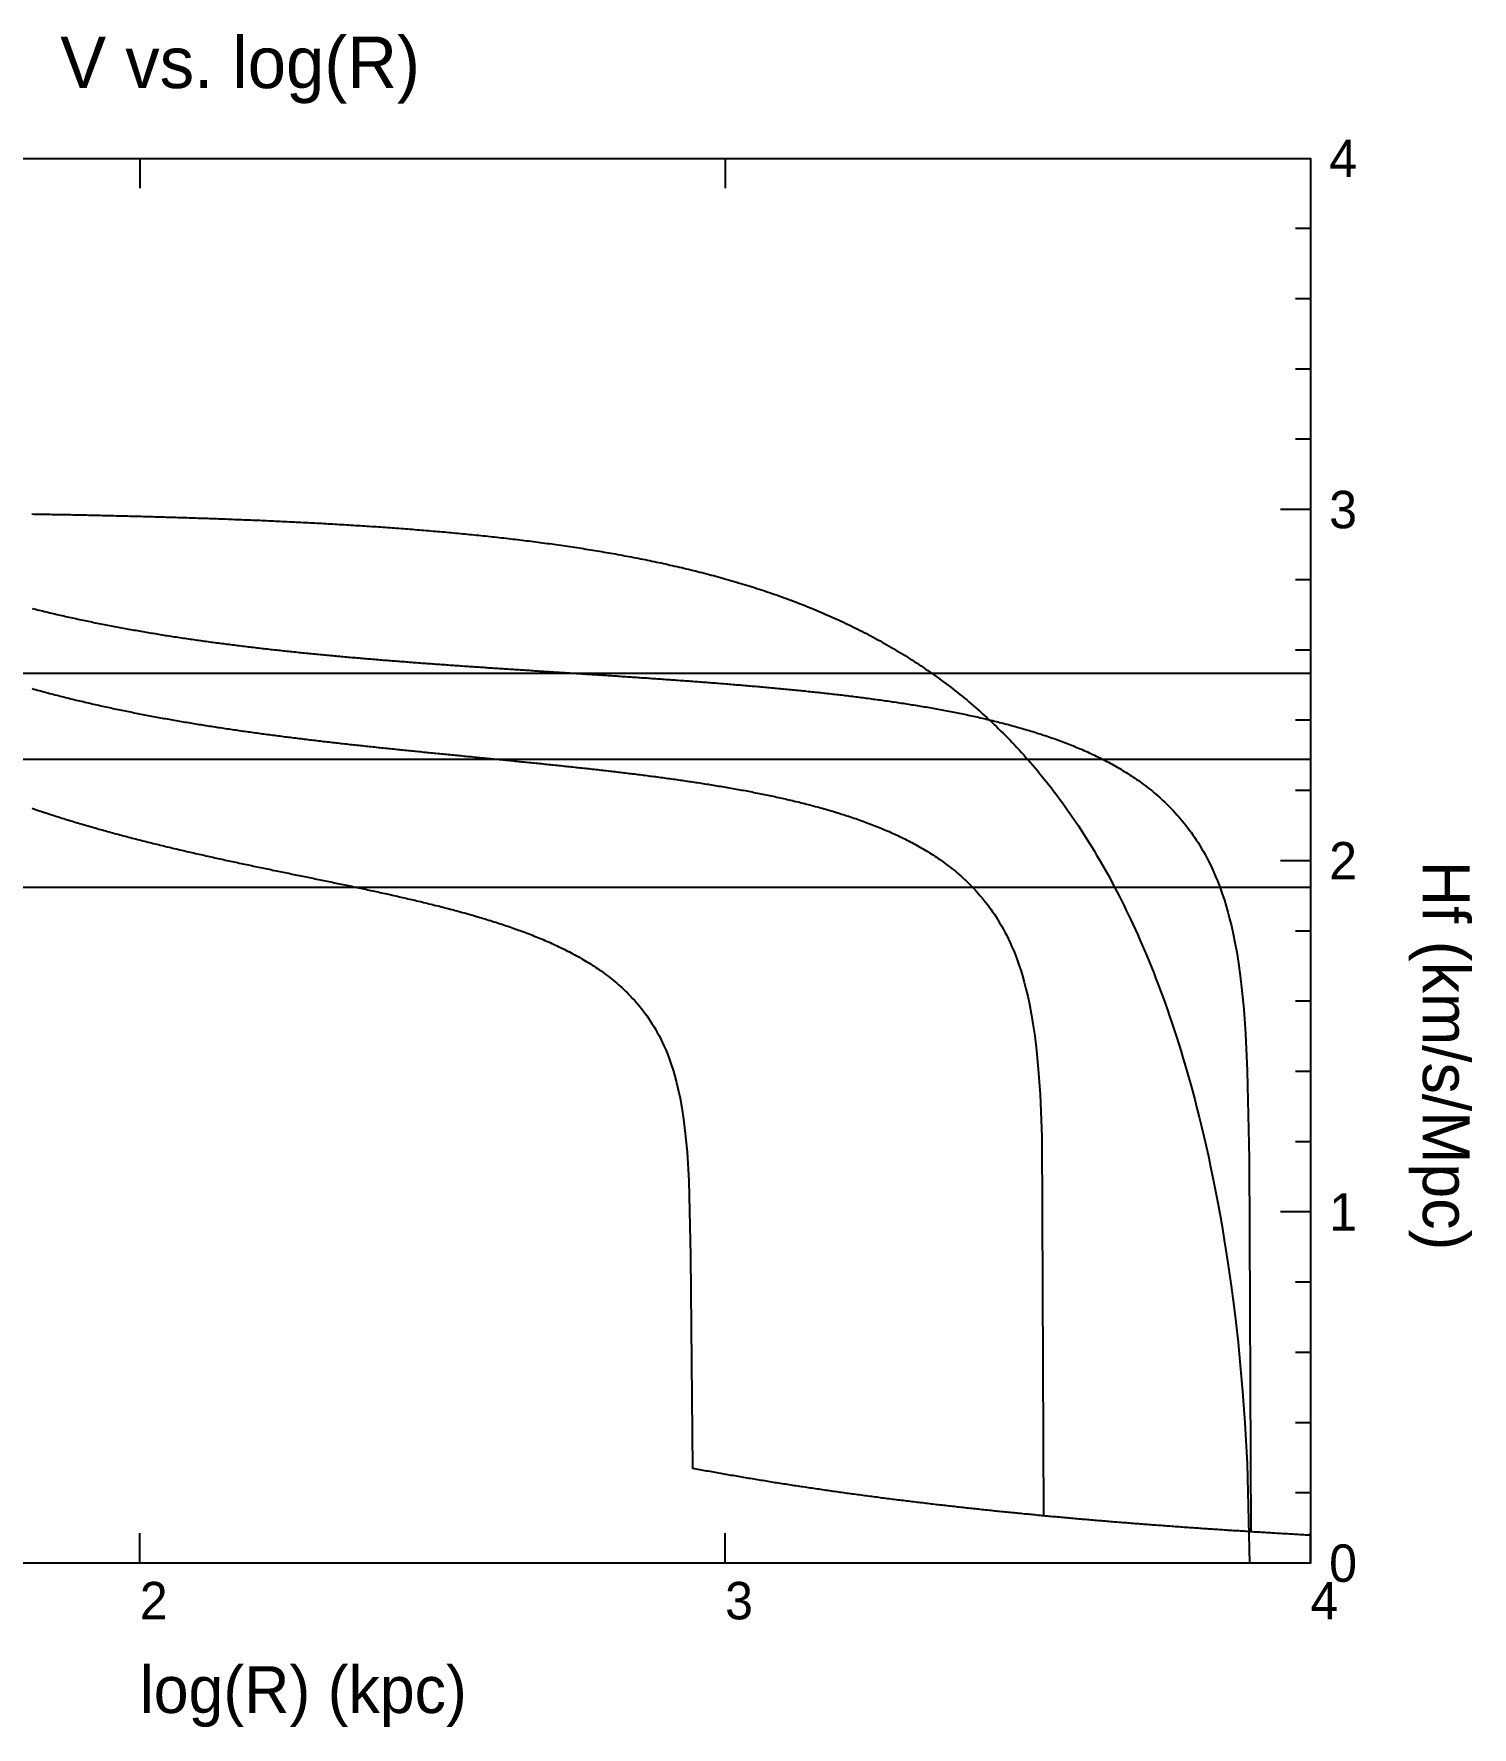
# Model space of a CAD drawing. Extents: x -35 to 535, y -35 to 327.
# Drawn here: x 227.4 to 534.5, y -35 to 326.6 of the extents above; entities that cross this region are included whole.
import ezdxf

# ---------------------------------------------------------------- set-up
doc = ezdxf.new("R2010")
doc.units = 0

msp = doc.modelspace()

# ---------------------------------------------------------------- linework, layer by layer
at = {"color": 0}
for p, q in [((250, 300), (250, 293.6)), ((375, 300), (375, 293.6)), ((500, 300), (500, 293.6)), ((500, 285), (496.8, 285)), ((500, 270), (496.8, 270)), ((500, 255), (496.8, 255)), ((500, 240), (496.8, 240)), ((500, 225), (493.6, 225)), ((500, 210), (496.8, 210)), ((500, 195), (496.8, 195)), ((500, 180), (496.8, 180)), ((500, 165), (496.8, 165)), ((500, 150), (493.6, 150)), ((500, 135), (496.8, 135)), ((500, 120), (496.8, 120)), ((500, 105), (496.8, 105)), ((500, 90), (496.8, 90)), ((500, 75), (493.6, 75)), ((500, 60), (496.8, 60)), ((500, 45), (496.8, 45)), ((500, 30), (496.8, 30)), ((500, 15), (496.8, 15)), ((250, 0), (250, 6.4)), ((375, 0), (375, 6.4)), ((500, 0), (500, 6.4))]:
    msp.add_line(p, q, dxfattribs=at)
at = {"color": 3}
for p, q in [((0, 190.03), (500, 190.03)), ((0, 171.71), (500, 171.71)), ((0, 144.39), (500, 144.39))]:
    msp.add_line(p, q, dxfattribs=at)
at = {"color": 0}
msp.add_lwpolyline([(0, 0), (0, 300), (500, 300), (500, 0)], close=True, dxfattribs=at)
at = {"color": 4}
msp.add_lwpolyline([(226.93, 224.06), (227.42, 224.05), (227.9, 224.05), (228.39, 224.04), (228.88, 224.03), (229.36, 224.02), (229.85, 224.01), (230.34, 224), (230.82, 223.99), (231.31, 223.98), (231.8, 223.97), (232.29, 223.97), (232.77, 223.96), (233.26, 223.95), (233.75, 223.94), (234.23, 223.93), (234.72, 223.92), (235.21, 223.91), (235.69, 223.9), (236.18, 223.89), (236.67, 223.88), (237.15, 223.87), (237.64, 223.86), (238.13, 223.85), (238.62, 223.84), (239.1, 223.83), (239.59, 223.82), (240.08, 223.81), (240.56, 223.79), (241.05, 223.78), (241.54, 223.77), (242.02, 223.76), (242.51, 223.75), (243, 223.74), (243.49, 223.73), (243.97, 223.72), (244.46, 223.7), (244.95, 223.69), (245.43, 223.68), (245.92, 223.67), (246.41, 223.66), (246.89, 223.65), (247.38, 223.63), (247.87, 223.62), (248.36, 223.61), (248.84, 223.6), (249.33, 223.58), (249.82, 223.57), (250.3, 223.56), (250.79, 223.54), (251.28, 223.53), (251.76, 223.52), (252.25, 223.5), (252.74, 223.49), (253.22, 223.48), (253.71, 223.46), (254.2, 223.45), (254.69, 223.44), (255.17, 223.42), (255.66, 223.41), (256.15, 223.39), (256.63, 223.38), (257.12, 223.36), (257.61, 223.35), (258.09, 223.33), (258.58, 223.32), (259.07, 223.3), (259.56, 223.29), (260.04, 223.27), (260.53, 223.26), (261.02, 223.24), (261.5, 223.23), (261.99, 223.21), (262.48, 223.19), (262.96, 223.18), (263.45, 223.16), (263.94, 223.14), (264.43, 223.13), (264.91, 223.11), (265.4, 223.09), (265.89, 223.08), (266.37, 223.06), (266.86, 223.04), (267.35, 223.02), (267.83, 223), (268.32, 222.99), (268.81, 222.97), (269.3, 222.95), (269.78, 222.93), (270.27, 222.91), (270.76, 222.89), (271.24, 222.87), (271.73, 222.86), (272.22, 222.84), (272.7, 222.82), (273.19, 222.8), (273.68, 222.78), (274.16, 222.76), (274.65, 222.74), (275.14, 222.72), (275.63, 222.7), (276.11, 222.67), (276.6, 222.65), (277.09, 222.63), (277.57, 222.61), (278.06, 222.59), (278.55, 222.57), (279.03, 222.55), (279.52, 222.52), (280.01, 222.5), (280.5, 222.48), (280.98, 222.45), (281.47, 222.43), (281.96, 222.41), (282.44, 222.39), (282.93, 222.36), (283.42, 222.34), (283.9, 222.31), (284.39, 222.29), (284.88, 222.26), (285.37, 222.24), (285.85, 222.21), (286.34, 222.19), (286.83, 222.16), (287.31, 222.14), (287.8, 222.11), (288.29, 222.09), (288.77, 222.06), (289.26, 222.03), (289.75, 222.01), (290.23, 221.98), (290.72, 221.95), (291.21, 221.92), (291.7, 221.9), (292.18, 221.87), (292.67, 221.84), (293.16, 221.81), (293.64, 221.78), (294.13, 221.75), (294.62, 221.72), (295.1, 221.69), (295.59, 221.66), (296.08, 221.63), (296.57, 221.6), (297.05, 221.57), (297.54, 221.54), (298.03, 221.51), (298.51, 221.48), (299, 221.45), (299.49, 221.41), (299.97, 221.38), (300.46, 221.35), (300.95, 221.31), (301.44, 221.28), (301.92, 221.25), (302.41, 221.21), (302.9, 221.18), (303.38, 221.14), (303.87, 221.11), (304.36, 221.07), (304.84, 221.04), (305.33, 221), (305.82, 220.97), (306.3, 220.93), (306.79, 220.89), (307.28, 220.85), (307.77, 220.82), (308.25, 220.78), (308.74, 220.74), (309.23, 220.7), (309.71, 220.66), (310.2, 220.62), (310.69, 220.58), (311.17, 220.54), (311.66, 220.5), (312.15, 220.46), (312.64, 220.42), (313.12, 220.38), (313.61, 220.34), (314.1, 220.29), (314.58, 220.25), (315.07, 220.21), (315.56, 220.16), (316.04, 220.12), (316.53, 220.07), (317.02, 220.03), (317.51, 219.98), (317.99, 219.94), (318.48, 219.89), (318.97, 219.85), (319.45, 219.8), (319.94, 219.75), (320.43, 219.7), (320.91, 219.66), (321.4, 219.61), (321.89, 219.56), (322.37, 219.51), (322.86, 219.46), (323.35, 219.41), (323.84, 219.36), (324.32, 219.3), (324.81, 219.25), (325.3, 219.2), (325.78, 219.15), (326.27, 219.09), (326.76, 219.04), (327.24, 218.99), (327.73, 218.93), (328.22, 218.88), (328.71, 218.82), (329.19, 218.76), (329.68, 218.71), (330.17, 218.65), (330.65, 218.59), (331.14, 218.53), (331.63, 218.47), (332.11, 218.41), (332.6, 218.35), (333.09, 218.29), (333.58, 218.23), (334.06, 218.17), (334.55, 218.11), (335.04, 218.04), (335.52, 217.98), (336.01, 217.91), (336.5, 217.85), (336.98, 217.78), (337.47, 217.72), (337.96, 217.65), (338.44, 217.58), (338.93, 217.52), (339.42, 217.45), (339.91, 217.38), (340.39, 217.31), (340.88, 217.24), (341.37, 217.17), (341.85, 217.09), (342.34, 217.02), (342.83, 216.95), (343.31, 216.88), (343.8, 216.8), (344.29, 216.73), (344.78, 216.65), (345.26, 216.57), (345.75, 216.5), (346.24, 216.42), (346.72, 216.34), (347.21, 216.26), (347.7, 216.18), (348.18, 216.1), (348.67, 216.02), (349.16, 215.93), (349.65, 215.85), (350.13, 215.76), (350.62, 215.68), (351.11, 215.59), (351.59, 215.51), (352.08, 215.42), (352.57, 215.33), (353.05, 215.24), (353.54, 215.15), (354.03, 215.06), (354.51, 214.97), (355, 214.88), (355.49, 214.78), (355.98, 214.69), (356.46, 214.59), (356.95, 214.5), (357.44, 214.4), (357.92, 214.3), (358.41, 214.21), (358.9, 214.11), (359.38, 214), (359.87, 213.9), (360.36, 213.8), (360.85, 213.7), (361.33, 213.59), (361.82, 213.49), (362.31, 213.38), (362.79, 213.27), (363.28, 213.16), (363.77, 213.05), (364.25, 212.94), (364.74, 212.83), (365.23, 212.72), (365.72, 212.61), (366.2, 212.49), (366.69, 212.37), (367.18, 212.26), (367.66, 212.14), (368.15, 212.02), (368.64, 211.9), (369.12, 211.78), (369.61, 211.65), (370.1, 211.53), (370.59, 211.4), (371.07, 211.28), (371.56, 211.15), (372.05, 211.02), (372.53, 210.89), (373.02, 210.76), (373.51, 210.63), (373.99, 210.49), (374.48, 210.36), (374.97, 210.22), (375.45, 210.08), (375.94, 209.94), (376.43, 209.8), (376.92, 209.66), (377.4, 209.52), (377.89, 209.37), (378.38, 209.23), (378.86, 209.08), (379.35, 208.93), (379.84, 208.78), (380.32, 208.63), (380.81, 208.48), (381.3, 208.32), (381.79, 208.16), (382.27, 208.01), (382.76, 207.85), (383.25, 207.69), (383.73, 207.52), (384.22, 207.36), (384.71, 207.19), (385.19, 207.03), (385.68, 206.86), (386.17, 206.69), (386.66, 206.51), (387.14, 206.34), (387.63, 206.16), (388.12, 205.99), (388.6, 205.81), (389.09, 205.63), (389.58, 205.44), (390.06, 205.26), (390.55, 205.07), (391.04, 204.88), (391.52, 204.69), (392.01, 204.5), (392.5, 204.31), (392.99, 204.11), (393.47, 203.91), (393.96, 203.71), (394.45, 203.51), (394.93, 203.31), (395.42, 203.1), (395.91, 202.89), (396.39, 202.68), (396.88, 202.47), (397.37, 202.26), (397.86, 202.04), (398.34, 201.82), (398.83, 201.6), (399.32, 201.38), (399.8, 201.15), (400.29, 200.92), (400.78, 200.69), (401.26, 200.46), (401.75, 200.23), (402.24, 199.99), (402.73, 199.75), (403.21, 199.51), (403.7, 199.26), (404.19, 199.02), (404.67, 198.77), (405.16, 198.51), (405.65, 198.26), (406.13, 198), (406.62, 197.74), (407.11, 197.48), (407.59, 197.21), (408.08, 196.95), (408.57, 196.68), (409.06, 196.4), (409.54, 196.12), (410.03, 195.85), (410.52, 195.56), (411, 195.28), (411.49, 194.99), (411.98, 194.7), (412.46, 194.4), (412.95, 194.11), (413.44, 193.8), (413.93, 193.5), (414.41, 193.19), (414.9, 192.88), (415.39, 192.57), (415.87, 192.25), (416.36, 191.93), (416.85, 191.61), (417.33, 191.28), (417.82, 190.95), (418.31, 190.61), (418.8, 190.28), (419.28, 189.93), (419.77, 189.59), (420.26, 189.24), (420.74, 188.89), (421.23, 188.53), (421.72, 188.17), (422.2, 187.81), (422.69, 187.44), (423.18, 187.06), (423.66, 186.69), (424.15, 186.31), (424.64, 185.92), (425.13, 185.53), (425.61, 185.14), (426.1, 184.74), (426.59, 184.34), (427.07, 183.93), (427.56, 183.52), (428.05, 183.1), (428.53, 182.68), (429.02, 182.25), (429.51, 181.82), (430, 181.39), (430.48, 180.95), (430.97, 180.5), (431.46, 180.05), (431.94, 179.59), (432.43, 179.13), (432.92, 178.66), (433.4, 178.19), (433.89, 177.71), (434.38, 177.23), (434.87, 176.74), (435.35, 176.25), (435.84, 175.75), (436.33, 175.24), (436.81, 174.73), (437.3, 174.21), (437.79, 173.68), (438.27, 173.15), (438.76, 172.61), (439.25, 172.07), (439.73, 171.52), (440.22, 170.96), (440.71, 170.39), (441.2, 169.82), (441.68, 169.24), (442.17, 168.66), (442.66, 168.06), (443.14, 167.46), (443.63, 166.85), (444.12, 166.24), (444.6, 165.61), (445.09, 164.98), (445.58, 164.34), (446.07, 163.69), (446.55, 163.04), (447.04, 162.37), (447.53, 161.69), (448.01, 161.01), (448.5, 160.32), (448.99, 159.62), (449.47, 158.91), (449.96, 158.18), (450.45, 157.45), (450.94, 156.71), (451.42, 155.96), (451.91, 155.2), (452.4, 154.43), (452.88, 153.64), (453.37, 152.85), (453.86, 152.04), (454.34, 151.23), (454.83, 150.4), (455.32, 149.56), (455.8, 148.7), (456.29, 147.84), (456.78, 146.96), (457.27, 146.06), (457.75, 145.16), (458.24, 144.24), (458.73, 143.3), (459.21, 142.35), (459.7, 141.39), (460.19, 140.41), (460.67, 139.41), (461.16, 138.4), (461.65, 137.38), (462.14, 136.33), (462.62, 135.27), (463.11, 134.19), (463.6, 133.09), (464.08, 131.97), (464.57, 130.83), (465.06, 129.67), (465.54, 128.49), (466.03, 127.29), (466.52, 126.06), (467.01, 124.82), (467.49, 123.54), (467.98, 122.25), (468.47, 120.93), (468.95, 119.58), (469.44, 118.2), (469.93, 116.79), (470.41, 115.36), (470.9, 113.89), (471.39, 112.39), (471.88, 110.86), (472.36, 109.29), (472.85, 107.68), (473.34, 106.04), (473.82, 104.35), (474.31, 102.62), (474.8, 100.85), (475.28, 99.02), (475.77, 97.15), (476.26, 95.22), (476.74, 93.23), (477.23, 91.18), (477.72, 89.07), (478.21, 86.88), (478.69, 84.62), (479.18, 82.27), (479.67, 79.83), (480.15, 77.3), (480.64, 74.65), (481.13, 71.88), (481.61, 68.97), (482.1, 65.91), (482.59, 62.66), (483.08, 59.21), (483.56, 55.51), (484.05, 51.5), (484.54, 47.12), (485.02, 42.24), (485.51, 36.66), (486, 30), (486.48, 21.26), (486.97, 0)], dxfattribs=at)
at = {"color": 6}
for points in [[(227, 203.9), (227.37, 203.8), (227.75, 203.71), (228.12, 203.62), (228.5, 203.52), (228.87, 203.43), (229.25, 203.34), (229.62, 203.25), (230, 203.16), (230.37, 203.07), (230.75, 202.98), (231.12, 202.89), (231.5, 202.8), (231.87, 202.71), (232.25, 202.62), (232.62, 202.54), (233, 202.45), (233.37, 202.36), (233.75, 202.28), (234.12, 202.19), (234.5, 202.11), (234.87, 202.03), (235.25, 201.94), (235.62, 201.86), (236, 201.78), (236.37, 201.7), (236.75, 201.62), (237.12, 201.54), (237.5, 201.46), (237.87, 201.38), (238.25, 201.3), (238.62, 201.22), (239, 201.14), (239.37, 201.06), (239.75, 200.99), (240.12, 200.91), (240.5, 200.83), (240.87, 200.76), (241.25, 200.68), (241.62, 200.61), (242, 200.53), (242.37, 200.46), (242.75, 200.39), (243.12, 200.31), (243.5, 200.24), (243.87, 200.17), (244.25, 200.1), (244.62, 200.03), (245, 199.95), (245.37, 199.88), (245.75, 199.81), (246.12, 199.75), (246.5, 199.68), (246.87, 199.61), (247.25, 199.54), (247.62, 199.47), (248, 199.4), (248.37, 199.34), (248.75, 199.27), (249.12, 199.21), (249.5, 199.14), (249.87, 199.07), (250.25, 199.01), (250.62, 198.95), (251, 198.88), (251.37, 198.82), (251.75, 198.75), (252.12, 198.69), (252.5, 198.63), (252.87, 198.57), (253.25, 198.51), (253.62, 198.44), (254, 198.38), (254.37, 198.32), (254.75, 198.26), (255.12, 198.2), (255.5, 198.14), (255.87, 198.08), (256.25, 198.02), (256.62, 197.97), (257, 197.91), (257.37, 197.85), (257.75, 197.79), (258.12, 197.74), (258.5, 197.68), (258.87, 197.62), (259.25, 197.57), (259.62, 197.51), (260, 197.46), (260.37, 197.4), (260.75, 197.35), (261.12, 197.29), (261.5, 197.24), (261.87, 197.18), (262.25, 197.13), (262.62, 197.08), (263, 197.02), (263.37, 196.97), (263.75, 196.92), (264.12, 196.87), (264.5, 196.82), (264.87, 196.77), (265.25, 196.71), (265.62, 196.66), (266, 196.61), (266.37, 196.56), (266.75, 196.51), (267.12, 196.46), (267.5, 196.42), (267.87, 196.37), (268.25, 196.32), (268.62, 196.27), (269, 196.22), (269.37, 196.17), (269.75, 196.13), (270.12, 196.08), (270.5, 196.03), (270.87, 195.99), (271.25, 195.94), (271.62, 195.89), (272, 195.85), (272.37, 195.8), (272.75, 195.76), (273.12, 195.71), (273.5, 195.67), (273.87, 195.62), (274.25, 195.58), (274.62, 195.53), (275, 195.49), (275.37, 195.45), (275.75, 195.4), (276.12, 195.36), (276.5, 195.32), (276.87, 195.27), (277.25, 195.23), (277.62, 195.19), (278, 195.15), (278.37, 195.11), (278.75, 195.07), (279.12, 195.02), (279.5, 194.98), (279.87, 194.94), (280.25, 194.9), (280.62, 194.86), (281, 194.82), (281.37, 194.78), (281.75, 194.74), (282.12, 194.7), (282.5, 194.66), (282.87, 194.62), (283.25, 194.59), (283.62, 194.55), (284, 194.51), (284.37, 194.47), (284.75, 194.43), (285.12, 194.39), (285.5, 194.36), (285.87, 194.32), (286.25, 194.28), (286.62, 194.25), (287, 194.21), (287.37, 194.17), (287.75, 194.14), (288.12, 194.1), (288.5, 194.06), (288.87, 194.03), (289.25, 193.99), (289.62, 193.96), (290, 193.92), (290.37, 193.89), (290.75, 193.85), (291.12, 193.82), (291.5, 193.78), (291.87, 193.75), (292.25, 193.71), (292.62, 193.68), (293, 193.64), (293.37, 193.61), (293.75, 193.58), (294.12, 193.54), (294.5, 193.51), (294.87, 193.48), (295.25, 193.44), (295.62, 193.41), (296, 193.38), (296.37, 193.35), (296.75, 193.31), (297.12, 193.28), (297.5, 193.25), (297.87, 193.22), (298.25, 193.18), (298.62, 193.15), (299, 193.12), (299.37, 193.09), (299.75, 193.06), (300.12, 193.03), (300.5, 193), (300.87, 192.97), (301.25, 192.94), (301.62, 192.9), (302, 192.87), (302.37, 192.84), (302.75, 192.81), (303.12, 192.78), (303.5, 192.75), (303.87, 192.72), (304.25, 192.69), (304.62, 192.66), (305, 192.63), (305.37, 192.61), (305.75, 192.58), (306.12, 192.55), (306.5, 192.52), (306.87, 192.49), (307.25, 192.46), (307.62, 192.43), (308, 192.4), (308.37, 192.37), (308.75, 192.35), (309.12, 192.32), (309.5, 192.29), (309.87, 192.26), (310.25, 192.23), (310.62, 192.21), (311, 192.18), (311.37, 192.15), (311.75, 192.12), (312.12, 192.1), (312.5, 192.07), (312.87, 192.04), (313.25, 192.01), (313.62, 191.99), (314, 191.96), (314.37, 191.93), (314.75, 191.91), (315.12, 191.88), (315.5, 191.85), (315.87, 191.83), (316.25, 191.8), (316.62, 191.77), (317, 191.75), (317.37, 191.72), (317.75, 191.69), (318.12, 191.67), (318.5, 191.64), (318.87, 191.62), (319.25, 191.59), (319.62, 191.56), (320, 191.54), (320.37, 191.51), (320.75, 191.49), (321.12, 191.46), (321.5, 191.43), (321.87, 191.41), (322.25, 191.38), (322.62, 191.36), (323, 191.33), (323.37, 191.31), (323.75, 191.28), (324.12, 191.26), (324.5, 191.23), (324.87, 191.21), (325.25, 191.18), (325.62, 191.16), (326, 191.13), (326.37, 191.11), (326.75, 191.08), (327.12, 191.06), (327.5, 191.03), (327.87, 191.01), (328.25, 190.98), (328.62, 190.96), (329, 190.93), (329.37, 190.91), (329.75, 190.89), (330.12, 190.86), (330.5, 190.84), (330.87, 190.81), (331.25, 190.79), (331.62, 190.76), (332, 190.74), (332.37, 190.71), (332.75, 190.69), (333.12, 190.67), (333.5, 190.64), (333.87, 190.62), (334.25, 190.59), (334.62, 190.57), (335, 190.55), (335.37, 190.52), (335.75, 190.5), (336.12, 190.47), (336.5, 190.45), (336.87, 190.42), (337.25, 190.4), (337.62, 190.38), (338, 190.35), (338.37, 190.33), (338.75, 190.3), (339.12, 190.28), (339.5, 190.26), (339.87, 190.23), (340.25, 190.21), (340.62, 190.18), (341, 190.16), (341.37, 190.14), (341.75, 190.11), (342.12, 190.09), (342.5, 190.06), (342.87, 190.04), (343.25, 190.02), (343.62, 189.99), (344, 189.97), (344.37, 189.94), (344.75, 189.92), (345.12, 189.89), (345.5, 189.87), (345.87, 189.85), (346.25, 189.82), (346.62, 189.8), (347, 189.77), (347.37, 189.75), (347.75, 189.72), (348.12, 189.7), (348.5, 189.68), (348.87, 189.65), (349.25, 189.63), (349.62, 189.6), (350, 189.58), (350.37, 189.55), (350.75, 189.53), (351.12, 189.5), (351.5, 189.48), (351.87, 189.46), (352.25, 189.43), (352.62, 189.41), (353, 189.38), (353.37, 189.36), (353.75, 189.33), (354.12, 189.31), (354.5, 189.28), (354.87, 189.26), (355.25, 189.23), (355.62, 189.21), (356, 189.18), (356.37, 189.16), (356.75, 189.13), (357.12, 189.1), (357.5, 189.08), (357.88, 189.05), (358.25, 189.03), (358.62, 189), (359, 188.98), (359.38, 188.95), (359.75, 188.93), (360.12, 188.9), (360.5, 188.87), (360.88, 188.85), (361.25, 188.82), (361.62, 188.79), (362, 188.77), (362.38, 188.74), (362.75, 188.72), (363.12, 188.69), (363.5, 188.66), (363.88, 188.64), (364.25, 188.61), (364.62, 188.58), (365, 188.56), (365.38, 188.53), (365.75, 188.5), (366.12, 188.47), (366.5, 188.45), (366.88, 188.42), (367.25, 188.39), (367.62, 188.36), (368, 188.34), (368.38, 188.31), (368.75, 188.28), (369.12, 188.25), (369.5, 188.22), (369.88, 188.2), (370.25, 188.17), (370.62, 188.14), (371, 188.11), (371.38, 188.08), (371.75, 188.05), (372.12, 188.02), (372.5, 188), (372.88, 187.97), (373.25, 187.94), (373.62, 187.91), (374, 187.88), (374.38, 187.85), (374.75, 187.82), (375.12, 187.79), (375.5, 187.76), (375.88, 187.73), (376.25, 187.7), (376.62, 187.67), (377, 187.64), (377.38, 187.6), (377.75, 187.57), (378.12, 187.54), (378.5, 187.51), (378.88, 187.48), (379.25, 187.45), (379.62, 187.42), (380, 187.38), (380.38, 187.35), (380.75, 187.32), (381.12, 187.29), (381.5, 187.25), (381.88, 187.22), (382.25, 187.19), (382.63, 187.16), (383, 187.12), (383.38, 187.09), (383.75, 187.06), (384.13, 187.02), (384.5, 186.99), (384.88, 186.95), (385.25, 186.92), (385.63, 186.88), (386, 186.85), (386.38, 186.81), (386.75, 186.78), (387.13, 186.74), (387.5, 186.71), (387.88, 186.67), (388.25, 186.64), (388.63, 186.6), (389, 186.56), (389.38, 186.53), (389.75, 186.49), (390.13, 186.45), (390.5, 186.41), (390.88, 186.38), (391.25, 186.34), (391.63, 186.3), (392, 186.26), (392.38, 186.22), (392.75, 186.18), (393.13, 186.15), (393.5, 186.11), (393.88, 186.07), (394.25, 186.03), (394.63, 185.99), (395, 185.95), (395.38, 185.91), (395.75, 185.86), (396.13, 185.82), (396.5, 185.78), (396.88, 185.74), (397.25, 185.7), (397.63, 185.66), (398, 185.61), (398.38, 185.57), (398.75, 185.53), (399.13, 185.48), (399.5, 185.44), (399.88, 185.4), (400.25, 185.35), (400.63, 185.31), (401, 185.26), (401.38, 185.22), (401.75, 185.17), (402.13, 185.12), (402.5, 185.08), (402.88, 185.03), (403.25, 184.98), (403.63, 184.94), (404, 184.89), (404.38, 184.84), (404.75, 184.79), (405.13, 184.74), (405.5, 184.69), (405.88, 184.64), (406.25, 184.59), (406.63, 184.54), (407, 184.49), (407.38, 184.44), (407.75, 184.39), (408.13, 184.34), (408.5, 184.29), (408.88, 184.23), (409.25, 184.18), (409.63, 184.13), (410, 184.07), (410.38, 184.02), (410.75, 183.97), (411.13, 183.91), (411.5, 183.85), (411.88, 183.8), (412.25, 183.74), (412.63, 183.68), (413, 183.63), (413.38, 183.57), (413.75, 183.51), (414.13, 183.45), (414.5, 183.39), (414.88, 183.33), (415.25, 183.27), (415.63, 183.21), (416, 183.15), (416.38, 183.09), (416.75, 183.03), (417.13, 182.96), (417.5, 182.9), (417.88, 182.84), (418.25, 182.77), (418.63, 182.71), (419, 182.64), (419.38, 182.57), (419.75, 182.51), (420.13, 182.44), (420.5, 182.37), (420.88, 182.3), (421.25, 182.24), (421.63, 182.17), (422, 182.1), (422.38, 182.02), (422.75, 181.95), (423.13, 181.88), (423.5, 181.81), (423.88, 181.73), (424.25, 181.66), (424.63, 181.58), (425, 181.51), (425.38, 181.43), (425.75, 181.36), (426.13, 181.28), (426.5, 181.2), (426.88, 181.12), (427.25, 181.04), (427.63, 180.96), (428, 180.88), (428.38, 180.8), (428.75, 180.71), (429.13, 180.63), (429.5, 180.54), (429.88, 180.46), (430.25, 180.37), (430.63, 180.29), (431, 180.2), (431.38, 180.11), (431.75, 180.02), (432.13, 179.93), (432.5, 179.84), (432.88, 179.75), (433.25, 179.65), (433.63, 179.56), (434, 179.46), (434.38, 179.37), (434.75, 179.27), (435.13, 179.17), (435.5, 179.07), (435.88, 178.97), (436.25, 178.87), (436.63, 178.77), (437, 178.66), (437.38, 178.56), (437.75, 178.45), (438.13, 178.35), (438.5, 178.24), (438.88, 178.13), (439.25, 178.02), (439.63, 177.91), (440, 177.8), (440.38, 177.68), (440.75, 177.57), (441.13, 177.45), (441.5, 177.33), (441.88, 177.21), (442.25, 177.09), (442.63, 176.97), (443, 176.85), (443.38, 176.72), (443.75, 176.6), (444.13, 176.47), (444.5, 176.34), (444.88, 176.21), (445.25, 176.08), (445.63, 175.94), (446, 175.81), (446.38, 175.67), (446.75, 175.53), (447.13, 175.39), (447.5, 175.25), (447.88, 175.11), (448.25, 174.96), (448.63, 174.81), (449, 174.66), (449.38, 174.51), (449.75, 174.36), (450.13, 174.2), (450.5, 174.05), (450.88, 173.89), (451.25, 173.73), (451.63, 173.56), (452, 173.4), (452.38, 173.23), (452.75, 173.06), (453.13, 172.89), (453.5, 172.71), (453.88, 172.53), (454.25, 172.35), (454.63, 172.17), (455, 171.99), (455.38, 171.8), (455.75, 171.61), (456.13, 171.41), (456.5, 171.22), (456.88, 171.02), (457.25, 170.82), (457.63, 170.61), (458, 170.4), (458.38, 170.19), (458.75, 169.98), (459.13, 169.76), (459.5, 169.54), (459.88, 169.31), (460.25, 169.09), (460.63, 168.85), (461, 168.62), (461.38, 168.38), (461.75, 168.13), (462.13, 167.88), (462.5, 167.63), (462.88, 167.37), (463.25, 167.11), (463.63, 166.85), (464, 166.57), (464.38, 166.3), (464.75, 166.02), (465.13, 165.73), (465.5, 165.44), (465.88, 165.14), (466.25, 164.84), (466.63, 164.53), (467, 164.21), (467.38, 163.89), (467.75, 163.56), (468.13, 163.22), (468.5, 162.88), (468.88, 162.53), (469.25, 162.17), (469.63, 161.8), (470, 161.42), (470.38, 161.04), (470.75, 160.64), (471.13, 160.24), (471.5, 159.83), (471.88, 159.4), (472.25, 158.97), (472.63, 158.52), (473, 158.06), (473.38, 157.59), (473.75, 157.11), (474.13, 156.61), (474.5, 156.09), (474.88, 155.56), (475.25, 155.02), (475.63, 154.45), (476, 153.87), (476.38, 153.26), (476.75, 152.64), (477.13, 151.99), (477.5, 151.32), (477.88, 150.62), (478.25, 149.89), (478.63, 149.14), (479, 148.34), (479.38, 147.52), (479.75, 146.65), (480.13, 145.74), (480.5, 144.78), (480.88, 143.76), (481.25, 142.69), (481.63, 141.55), (482, 140.33), (482.38, 139.02), (482.75, 137.61), (483.13, 136.08), (483.5, 134.4), (483.88, 132.56), (484.25, 130.5), (484.63, 128.16), (485, 125.46), (485.38, 122.26), (485.75, 118.29), (486.13, 113.06), (486.5, 105.15), (486.88, 86.33), (487.25, 6.77), (487.63, 6.75), (488, 6.72), (488.38, 6.7), (488.75, 6.68), (489.13, 6.66), (489.5, 6.63), (489.88, 6.61), (490.25, 6.59), (490.63, 6.56), (491, 6.54), (491.38, 6.52), (491.75, 6.5), (492.13, 6.47), (492.5, 6.45), (492.88, 6.43), (493.25, 6.41), (493.63, 6.38), (494, 6.36), (494.38, 6.34), (494.75, 6.32), (495.13, 6.3), (495.5, 6.28), (495.88, 6.25), (496.25, 6.23), (496.63, 6.21), (497, 6.19), (497.38, 6.17), (497.75, 6.15), (498.13, 6.13), (498.5, 6.1), (498.88, 6.08), (499.25, 6.06), (499.63, 6.04), (500, 6.02)], [(227, 186.77), (227.37, 186.67), (227.75, 186.56), (228.12, 186.46), (228.5, 186.36), (228.87, 186.26), (229.25, 186.15), (229.62, 186.05), (230, 185.95), (230.37, 185.85), (230.75, 185.75), (231.12, 185.66), (231.5, 185.56), (231.87, 185.46), (232.25, 185.36), (232.62, 185.27), (233, 185.17), (233.37, 185.08), (233.75, 184.98), (234.12, 184.89), (234.5, 184.79), (234.87, 184.7), (235.25, 184.61), (235.62, 184.52), (236, 184.43), (236.37, 184.33), (236.75, 184.24), (237.12, 184.16), (237.5, 184.07), (237.87, 183.98), (238.25, 183.89), (238.62, 183.8), (239, 183.71), (239.37, 183.63), (239.75, 183.54), (240.12, 183.46), (240.5, 183.37), (240.87, 183.29), (241.25, 183.2), (241.62, 183.12), (242, 183.04), (242.37, 182.95), (242.75, 182.87), (243.12, 182.79), (243.5, 182.71), (243.87, 182.63), (244.25, 182.55), (244.62, 182.47), (245, 182.39), (245.37, 182.31), (245.75, 182.23), (246.12, 182.16), (246.5, 182.08), (246.87, 182), (247.25, 181.92), (247.62, 181.85), (248, 181.77), (248.37, 181.7), (248.75, 181.62), (249.12, 181.55), (249.5, 181.47), (249.87, 181.4), (250.25, 181.33), (250.62, 181.26), (251, 181.18), (251.37, 181.11), (251.75, 181.04), (252.12, 180.97), (252.5, 180.9), (252.87, 180.83), (253.25, 180.76), (253.62, 180.69), (254, 180.62), (254.37, 180.55), (254.75, 180.48), (255.12, 180.41), (255.5, 180.35), (255.87, 180.28), (256.25, 180.21), (256.62, 180.15), (257, 180.08), (257.37, 180.02), (257.75, 179.95), (258.12, 179.89), (258.5, 179.82), (258.87, 179.76), (259.25, 179.69), (259.62, 179.63), (260, 179.57), (260.37, 179.5), (260.75, 179.44), (261.12, 179.38), (261.5, 179.32), (261.87, 179.26), (262.25, 179.19), (262.62, 179.13), (263, 179.07), (263.37, 179.01), (263.75, 178.95), (264.12, 178.89), (264.5, 178.83), (264.87, 178.77), (265.25, 178.72), (265.62, 178.66), (266, 178.6), (266.37, 178.54), (266.75, 178.48), (267.12, 178.43), (267.5, 178.37), (267.87, 178.31), (268.25, 178.26), (268.62, 178.2), (269, 178.15), (269.37, 178.09), (269.75, 178.04), (270.12, 177.98), (270.5, 177.93), (270.87, 177.87), (271.25, 177.82), (271.62, 177.76), (272, 177.71), (272.37, 177.66), (272.75, 177.61), (273.12, 177.55), (273.5, 177.5), (273.87, 177.45), (274.25, 177.4), (274.62, 177.34), (275, 177.29), (275.37, 177.24), (275.75, 177.19), (276.12, 177.14), (276.5, 177.09), (276.87, 177.04), (277.25, 176.99), (277.62, 176.94), (278, 176.89), (278.37, 176.84), (278.75, 176.79), (279.12, 176.74), (279.5, 176.69), (279.87, 176.65), (280.25, 176.6), (280.62, 176.55), (281, 176.5), (281.37, 176.45), (281.75, 176.41), (282.12, 176.36), (282.5, 176.31), (282.87, 176.27), (283.25, 176.22), (283.62, 176.17), (284, 176.13), (284.37, 176.08), (284.75, 176.04), (285.12, 175.99), (285.5, 175.94), (285.87, 175.9), (286.25, 175.85), (286.62, 175.81), (287, 175.76), (287.37, 175.72), (287.75, 175.68), (288.12, 175.63), (288.5, 175.59), (288.87, 175.54), (289.25, 175.5), (289.62, 175.46), (290, 175.41), (290.37, 175.37), (290.75, 175.33), (291.12, 175.28), (291.5, 175.24), (291.87, 175.2), (292.25, 175.16), (292.62, 175.11), (293, 175.07), (293.37, 175.03), (293.75, 174.99), (294.12, 174.95), (294.5, 174.91), (294.87, 174.86), (295.25, 174.82), (295.62, 174.78), (296, 174.74), (296.37, 174.7), (296.75, 174.66), (297.12, 174.62), (297.5, 174.58), (297.87, 174.54), (298.25, 174.5), (298.62, 174.46), (299, 174.42), (299.37, 174.38), (299.75, 174.34), (300.12, 174.3), (300.5, 174.26), (300.87, 174.22), (301.25, 174.18), (301.62, 174.14), (302, 174.1), (302.37, 174.06), (302.75, 174.02), (303.12, 173.98), (303.5, 173.94), (303.87, 173.91), (304.25, 173.87), (304.62, 173.83), (305, 173.79), (305.37, 173.75), (305.75, 173.71), (306.12, 173.68), (306.5, 173.64), (306.87, 173.6), (307.25, 173.56), (307.62, 173.52), (308, 173.49), (308.37, 173.45), (308.75, 173.41), (309.12, 173.37), (309.5, 173.33), (309.87, 173.3), (310.25, 173.26), (310.62, 173.22), (311, 173.18), (311.37, 173.15), (311.75, 173.11), (312.12, 173.07), (312.5, 173.04), (312.87, 173), (313.25, 172.96), (313.62, 172.92), (314, 172.89), (314.37, 172.85), (314.75, 172.81), (315.12, 172.78), (315.5, 172.74), (315.87, 172.7), (316.25, 172.67), (316.62, 172.63), (317, 172.59), (317.37, 172.56), (317.75, 172.52), (318.12, 172.48), (318.5, 172.45), (318.87, 172.41), (319.25, 172.37), (319.62, 172.34), (320, 172.3), (320.37, 172.26), (320.75, 172.23), (321.12, 172.19), (321.5, 172.15), (321.87, 172.12), (322.25, 172.08), (322.62, 172.04), (323, 172), (323.37, 171.97), (323.75, 171.93), (324.12, 171.89), (324.5, 171.86), (324.87, 171.82), (325.25, 171.78), (325.62, 171.75), (326, 171.71), (326.37, 171.67), (326.75, 171.64), (327.12, 171.6), (327.5, 171.56), (327.87, 171.53), (328.25, 171.49), (328.62, 171.45), (329, 171.42), (329.37, 171.38), (329.75, 171.34), (330.12, 171.3), (330.5, 171.27), (330.87, 171.23), (331.25, 171.19), (331.62, 171.15), (332, 171.12), (332.37, 171.08), (332.75, 171.04), (333.12, 171), (333.5, 170.97), (333.87, 170.93), (334.25, 170.89), (334.62, 170.85), (335, 170.81), (335.37, 170.78), (335.75, 170.74), (336.12, 170.7), (336.5, 170.66), (336.87, 170.62), (337.25, 170.58), (337.62, 170.55), (338, 170.51), (338.37, 170.47), (338.75, 170.43), (339.12, 170.39), (339.5, 170.35), (339.87, 170.31), (340.25, 170.27), (340.62, 170.23), (341, 170.19), (341.37, 170.15), (341.75, 170.11), (342.12, 170.07), (342.5, 170.03), (342.87, 169.99), (343.25, 169.95), (343.62, 169.91), (344, 169.87), (344.37, 169.83), (344.75, 169.79), (345.12, 169.75), (345.5, 169.71), (345.87, 169.67), (346.25, 169.62), (346.62, 169.58), (347, 169.54), (347.37, 169.5), (347.75, 169.46), (348.12, 169.41), (348.5, 169.37), (348.87, 169.33), (349.25, 169.29), (349.62, 169.24), (350, 169.2), (350.37, 169.16), (350.75, 169.11), (351.12, 169.07), (351.5, 169.03), (351.87, 168.98), (352.25, 168.94), (352.62, 168.89), (353, 168.85), (353.37, 168.8), (353.75, 168.76), (354.12, 168.71), (354.5, 168.67), (354.87, 168.62), (355.25, 168.58), (355.62, 168.53), (356, 168.48), (356.37, 168.44), (356.75, 168.39), (357.12, 168.34), (357.5, 168.29), (357.88, 168.25), (358.25, 168.2), (358.62, 168.15), (359, 168.1), (359.38, 168.05), (359.75, 168), (360.12, 167.96), (360.5, 167.91), (360.88, 167.86), (361.25, 167.81), (361.62, 167.76), (362, 167.7), (362.38, 167.65), (362.75, 167.6), (363.12, 167.55), (363.5, 167.5), (363.88, 167.45), (364.25, 167.39), (364.62, 167.34), (365, 167.29), (365.38, 167.23), (365.75, 167.18), (366.12, 167.13), (366.5, 167.07), (366.88, 167.02), (367.25, 166.96), (367.62, 166.91), (368, 166.85), (368.38, 166.79), (368.75, 166.74), (369.12, 166.68), (369.5, 166.62), (369.88, 166.56), (370.25, 166.51), (370.62, 166.45), (371, 166.39), (371.38, 166.33), (371.75, 166.27), (372.12, 166.21), (372.5, 166.15), (372.88, 166.09), (373.25, 166.02), (373.62, 165.96), (374, 165.9), (374.38, 165.84), (374.75, 165.77), (375.12, 165.71), (375.5, 165.64), (375.88, 165.58), (376.25, 165.51), (376.62, 165.45), (377, 165.38), (377.38, 165.31), (377.75, 165.25), (378.12, 165.18), (378.5, 165.11), (378.88, 165.04), (379.25, 164.97), (379.62, 164.9), (380, 164.83), (380.38, 164.76), (380.75, 164.69), (381.12, 164.61), (381.5, 164.54), (381.88, 164.47), (382.25, 164.39), (382.63, 164.32), (383, 164.24), (383.38, 164.16), (383.75, 164.09), (384.13, 164.01), (384.5, 163.93), (384.88, 163.85), (385.25, 163.77), (385.63, 163.69), (386, 163.61), (386.38, 163.53), (386.75, 163.45), (387.13, 163.36), (387.5, 163.28), (387.88, 163.19), (388.25, 163.11), (388.63, 163.02), (389, 162.93), (389.38, 162.85), (389.75, 162.76), (390.13, 162.67), (390.5, 162.58), (390.88, 162.48), (391.25, 162.39), (391.63, 162.3), (392, 162.2), (392.38, 162.11), (392.75, 162.01), (393.13, 161.92), (393.5, 161.82), (393.88, 161.72), (394.25, 161.62), (394.63, 161.52), (395, 161.42), (395.38, 161.31), (395.75, 161.21), (396.13, 161.1), (396.5, 161), (396.88, 160.89), (397.25, 160.78), (397.63, 160.67), (398, 160.56), (398.38, 160.45), (398.75, 160.33), (399.13, 160.22), (399.5, 160.1), (399.88, 159.98), (400.25, 159.87), (400.63, 159.75), (401, 159.62), (401.38, 159.5), (401.75, 159.38), (402.13, 159.25), (402.5, 159.12), (402.88, 159), (403.25, 158.87), (403.63, 158.73), (404, 158.6), (404.38, 158.47), (404.75, 158.33), (405.13, 158.19), (405.5, 158.05), (405.88, 157.91), (406.25, 157.77), (406.63, 157.62), (407, 157.47), (407.38, 157.33), (407.75, 157.17), (408.13, 157.02), (408.5, 156.87), (408.88, 156.71), (409.25, 156.55), (409.63, 156.39), (410, 156.23), (410.38, 156.06), (410.75, 155.89), (411.13, 155.72), (411.5, 155.55), (411.88, 155.37), (412.25, 155.2), (412.63, 155.02), (413, 154.83), (413.38, 154.65), (413.75, 154.46), (414.13, 154.27), (414.5, 154.07), (414.88, 153.88), (415.25, 153.68), (415.63, 153.47), (416, 153.27), (416.38, 153.06), (416.75, 152.84), (417.13, 152.63), (417.5, 152.41), (417.88, 152.18), (418.25, 151.95), (418.63, 151.72), (419, 151.49), (419.38, 151.25), (419.75, 151), (420.13, 150.75), (420.5, 150.5), (420.88, 150.24), (421.25, 149.98), (421.63, 149.71), (422, 149.44), (422.38, 149.16), (422.75, 148.88), (423.13, 148.59), (423.5, 148.29), (423.88, 147.99), (424.25, 147.68), (424.63, 147.37), (425, 147.04), (425.38, 146.72), (425.75, 146.38), (426.13, 146.03), (426.5, 145.68), (426.88, 145.32), (427.25, 144.95), (427.63, 144.57), (428, 144.19), (428.38, 143.79), (428.75, 143.38), (429.13, 142.96), (429.5, 142.52), (429.88, 142.08), (430.25, 141.62), (430.63, 141.15), (431, 140.67), (431.38, 140.17), (431.75, 139.65), (432.13, 139.11), (432.5, 138.56), (432.88, 137.99), (433.25, 137.39), (433.63, 136.77), (434, 136.13), (434.38, 135.46), (434.75, 134.77), (435.13, 134.04), (435.5, 133.28), (435.88, 132.48), (436.25, 131.64), (436.63, 130.75), (437, 129.81), (437.38, 128.82), (437.75, 127.76), (438.13, 126.63), (438.5, 125.41), (438.88, 124.1), (439.25, 122.67), (439.63, 121.1), (440, 119.36), (440.38, 117.41), (440.75, 115.19), (441.13, 112.59), (441.5, 109.47), (441.88, 105.52), (442.25, 100.1), (442.63, 91.05), (443, 10.18), (443.38, 10.14), (443.75, 10.11), (444.13, 10.07), (444.5, 10.04), (444.88, 10), (445.25, 9.97), (445.63, 9.93), (446, 9.9), (446.38, 9.87), (446.75, 9.83), (447.13, 9.8), (447.5, 9.76), (447.88, 9.73), (448.25, 9.7), (448.63, 9.66), (449, 9.63), (449.38, 9.6), (449.75, 9.56), (450.13, 9.53), (450.5, 9.5), (450.88, 9.47), (451.25, 9.43), (451.63, 9.4), (452, 9.37), (452.38, 9.34), (452.75, 9.3), (453.13, 9.27), (453.5, 9.24), (453.88, 9.21), (454.25, 9.18), (454.63, 9.14), (455, 9.11), (455.38, 9.08), (455.75, 9.05), (456.13, 9.02), (456.5, 8.99), (456.88, 8.96), (457.25, 8.93), (457.63, 8.9), (458, 8.86), (458.38, 8.83), (458.75, 8.8), (459.13, 8.77), (459.5, 8.74), (459.88, 8.71), (460.25, 8.68), (460.63, 8.65), (461, 8.62), (461.38, 8.59), (461.75, 8.56), (462.13, 8.53), (462.5, 8.5), (462.88, 8.48), (463.25, 8.45), (463.63, 8.42), (464, 8.39), (464.38, 8.36), (464.75, 8.33), (465.13, 8.3), (465.5, 8.27), (465.88, 8.24), (466.25, 8.22), (466.63, 8.19), (467, 8.16), (467.38, 8.13), (467.75, 8.1), (468.13, 8.08), (468.5, 8.05), (468.88, 8.02), (469.25, 7.99), (469.63, 7.96), (470, 7.94), (470.38, 7.91), (470.75, 7.88), (471.13, 7.86), (471.5, 7.83), (471.88, 7.8), (472.25, 7.77), (472.63, 7.75), (473, 7.72), (473.38, 7.69), (473.75, 7.67), (474.13, 7.64), (474.5, 7.61), (474.88, 7.59), (475.25, 7.56), (475.63, 7.54), (476, 7.51), (476.38, 7.48), (476.75, 7.46), (477.13, 7.43), (477.5, 7.41), (477.88, 7.38), (478.25, 7.36), (478.63, 7.33), (479, 7.31), (479.38, 7.28), (479.75, 7.26), (480.13, 7.23), (480.5, 7.21), (480.88, 7.18), (481.25, 7.16), (481.63, 7.13), (482, 7.11), (482.38, 7.08), (482.75, 7.06), (483.13, 7.03), (483.5, 7.01), (483.88, 6.98), (484.25, 6.96), (484.63, 6.94), (485, 6.91), (485.38, 6.89), (485.75, 6.87), (486.13, 6.84), (486.5, 6.82), (486.88, 6.79), (487.25, 6.77), (487.63, 6.75), (488, 6.72), (488.38, 6.7), (488.75, 6.68), (489.13, 6.66), (489.5, 6.63), (489.88, 6.61), (490.25, 6.59), (490.63, 6.56), (491, 6.54), (491.38, 6.52), (491.75, 6.5), (492.13, 6.47), (492.5, 6.45), (492.88, 6.43), (493.25, 6.41), (493.63, 6.38), (494, 6.36), (494.38, 6.34), (494.75, 6.32), (495.13, 6.3), (495.5, 6.28), (495.88, 6.25), (496.25, 6.23), (496.63, 6.21), (497, 6.19), (497.38, 6.17), (497.75, 6.15), (498.13, 6.13), (498.5, 6.1), (498.88, 6.08), (499.25, 6.06), (499.63, 6.04), (500, 6.02)], [(227, 161.2), (227.37, 161.07), (227.75, 160.95), (228.12, 160.82), (228.5, 160.69), (228.87, 160.57), (229.25, 160.45), (229.62, 160.32), (230, 160.2), (230.37, 160.08), (230.75, 159.96), (231.12, 159.83), (231.5, 159.71), (231.87, 159.59), (232.25, 159.48), (232.62, 159.36), (233, 159.24), (233.37, 159.12), (233.75, 159.01), (234.12, 158.89), (234.5, 158.77), (234.87, 158.66), (235.25, 158.54), (235.62, 158.43), (236, 158.32), (236.37, 158.2), (236.75, 158.09), (237.12, 157.98), (237.5, 157.87), (237.87, 157.76), (238.25, 157.65), (238.62, 157.54), (239, 157.43), (239.37, 157.32), (239.75, 157.21), (240.12, 157.1), (240.5, 157), (240.87, 156.89), (241.25, 156.78), (241.62, 156.68), (242, 156.57), (242.37, 156.47), (242.75, 156.36), (243.12, 156.26), (243.5, 156.16), (243.87, 156.05), (244.25, 155.95), (244.62, 155.85), (245, 155.75), (245.37, 155.65), (245.75, 155.55), (246.12, 155.45), (246.5, 155.35), (246.87, 155.25), (247.25, 155.15), (247.62, 155.05), (248, 154.95), (248.37, 154.86), (248.75, 154.76), (249.12, 154.66), (249.5, 154.56), (249.87, 154.47), (250.25, 154.37), (250.62, 154.28), (251, 154.18), (251.37, 154.09), (251.75, 153.99), (252.12, 153.9), (252.5, 153.81), (252.87, 153.71), (253.25, 153.62), (253.62, 153.53), (254, 153.44), (254.37, 153.35), (254.75, 153.25), (255.12, 153.16), (255.5, 153.07), (255.87, 152.98), (256.25, 152.89), (256.62, 152.8), (257, 152.71), (257.37, 152.63), (257.75, 152.54), (258.12, 152.45), (258.5, 152.36), (258.87, 152.27), (259.25, 152.19), (259.62, 152.1), (260, 152.01), (260.37, 151.92), (260.75, 151.84), (261.12, 151.75), (261.5, 151.67), (261.87, 151.58), (262.25, 151.5), (262.62, 151.41), (263, 151.33), (263.37, 151.24), (263.75, 151.16), (264.12, 151.07), (264.5, 150.99), (264.87, 150.91), (265.25, 150.82), (265.62, 150.74), (266, 150.66), (266.37, 150.57), (266.75, 150.49), (267.12, 150.41), (267.5, 150.33), (267.87, 150.25), (268.25, 150.16), (268.62, 150.08), (269, 150), (269.37, 149.92), (269.75, 149.84), (270.12, 149.76), (270.5, 149.68), (270.87, 149.6), (271.25, 149.52), (271.62, 149.44), (272, 149.36), (272.37, 149.28), (272.75, 149.2), (273.12, 149.12), (273.5, 149.04), (273.87, 148.96), (274.25, 148.88), (274.62, 148.8), (275, 148.73), (275.37, 148.65), (275.75, 148.57), (276.12, 148.49), (276.5, 148.41), (276.87, 148.33), (277.25, 148.26), (277.62, 148.18), (278, 148.1), (278.37, 148.02), (278.75, 147.95), (279.12, 147.87), (279.5, 147.79), (279.87, 147.71), (280.25, 147.64), (280.62, 147.56), (281, 147.48), (281.37, 147.4), (281.75, 147.33), (282.12, 147.25), (282.5, 147.17), (282.87, 147.09), (283.25, 147.02), (283.62, 146.94), (284, 146.86), (284.37, 146.79), (284.75, 146.71), (285.12, 146.63), (285.5, 146.56), (285.87, 146.48), (286.25, 146.4), (286.62, 146.32), (287, 146.25), (287.37, 146.17), (287.75, 146.09), (288.12, 146.02), (288.5, 145.94), (288.87, 145.86), (289.25, 145.78), (289.62, 145.71), (290, 145.63), (290.37, 145.55), (290.75, 145.48), (291.12, 145.4), (291.5, 145.32), (291.87, 145.24), (292.25, 145.16), (292.62, 145.09), (293, 145.01), (293.37, 144.93), (293.75, 144.85), (294.12, 144.77), (294.5, 144.69), (294.87, 144.62), (295.25, 144.54), (295.62, 144.46), (296, 144.38), (296.37, 144.3), (296.75, 144.22), (297.12, 144.14), (297.5, 144.06), (297.87, 143.98), (298.25, 143.9), (298.62, 143.82), (299, 143.74), (299.37, 143.66), (299.75, 143.58), (300.12, 143.5), (300.5, 143.42), (300.87, 143.33), (301.25, 143.25), (301.62, 143.17), (302, 143.09), (302.37, 143.01), (302.75, 142.92), (303.12, 142.84), (303.5, 142.76), (303.87, 142.67), (304.25, 142.59), (304.62, 142.5), (305, 142.42), (305.37, 142.33), (305.75, 142.25), (306.12, 142.16), (306.5, 142.08), (306.87, 141.99), (307.25, 141.9), (307.62, 141.82), (308, 141.73), (308.37, 141.64), (308.75, 141.55), (309.12, 141.46), (309.5, 141.38), (309.87, 141.29), (310.25, 141.2), (310.62, 141.11), (311, 141.01), (311.37, 140.92), (311.75, 140.83), (312.12, 140.74), (312.5, 140.65), (312.87, 140.55), (313.25, 140.46), (313.62, 140.37), (314, 140.27), (314.37, 140.18), (314.75, 140.08), (315.12, 139.98), (315.5, 139.89), (315.87, 139.79), (316.25, 139.69), (316.62, 139.59), (317, 139.49), (317.37, 139.39), (317.75, 139.29), (318.12, 139.19), (318.5, 139.09), (318.87, 138.98), (319.25, 138.88), (319.62, 138.78), (320, 138.67), (320.37, 138.56), (320.75, 138.46), (321.12, 138.35), (321.5, 138.24), (321.87, 138.13), (322.25, 138.02), (322.62, 137.91), (323, 137.8), (323.37, 137.69), (323.75, 137.57), (324.12, 137.46), (324.5, 137.34), (324.87, 137.23), (325.25, 137.11), (325.62, 136.99), (326, 136.87), (326.37, 136.75), (326.75, 136.63), (327.12, 136.51), (327.5, 136.38), (327.87, 136.26), (328.25, 136.13), (328.62, 136.01), (329, 135.88), (329.37, 135.75), (329.75, 135.62), (330.12, 135.48), (330.5, 135.35), (330.87, 135.21), (331.25, 135.08), (331.62, 134.94), (332, 134.8), (332.37, 134.66), (332.75, 134.52), (333.12, 134.37), (333.5, 134.23), (333.87, 134.08), (334.25, 133.93), (334.62, 133.78), (335, 133.63), (335.37, 133.47), (335.75, 133.32), (336.12, 133.16), (336.5, 133), (336.87, 132.84), (337.25, 132.67), (337.62, 132.51), (338, 132.34), (338.37, 132.17), (338.75, 132), (339.12, 131.82), (339.5, 131.64), (339.87, 131.46), (340.25, 131.28), (340.62, 131.1), (341, 130.91), (341.37, 130.72), (341.75, 130.53), (342.12, 130.33), (342.5, 130.13), (342.87, 129.93), (343.25, 129.73), (343.62, 129.52), (344, 129.31), (344.37, 129.09), (344.75, 128.87), (345.12, 128.65), (345.5, 128.42), (345.87, 128.19), (346.25, 127.96), (346.62, 127.72), (347, 127.48), (347.37, 127.23), (347.75, 126.98), (348.12, 126.72), (348.5, 126.46), (348.87, 126.19), (349.25, 125.92), (349.62, 125.64), (350, 125.36), (350.37, 125.07), (350.75, 124.78), (351.12, 124.47), (351.5, 124.16), (351.87, 123.85), (352.25, 123.52), (352.62, 123.19), (353, 122.85), (353.37, 122.5), (353.75, 122.14), (354.12, 121.78), (354.5, 121.4), (354.87, 121.01), (355.25, 120.61), (355.62, 120.2), (356, 119.78), (356.37, 119.34), (356.75, 118.89), (357.12, 118.43), (357.5, 117.94), (357.88, 117.45), (358.25, 116.93), (358.62, 116.39), (359, 115.83), (359.38, 115.25), (359.75, 114.64), (360.12, 114.01), (360.5, 113.35), (360.88, 112.65), (361.25, 111.92), (361.62, 111.14), (362, 110.32), (362.38, 109.45), (362.75, 108.52), (363.12, 107.53), (363.5, 106.46), (363.88, 105.29), (364.25, 104.02), (364.62, 102.62), (365, 101.06), (365.38, 99.29), (365.75, 97.24), (366.12, 94.81), (366.5, 91.79), (366.88, 87.79), (367.25, 81.67), (367.62, 65.61), (368, 20.31), (368.38, 20.24), (368.75, 20.17), (369.12, 20.1), (369.5, 20.03), (369.88, 19.96), (370.25, 19.89), (370.62, 19.82), (371, 19.75), (371.38, 19.69), (371.75, 19.62), (372.12, 19.55), (372.5, 19.48), (372.88, 19.42), (373.25, 19.35), (373.62, 19.28), (374, 19.22), (374.38, 19.15), (374.75, 19.08), (375.12, 19.02), (375.5, 18.95), (375.88, 18.89), (376.25, 18.82), (376.62, 18.76), (377, 18.69), (377.38, 18.63), (377.75, 18.56), (378.12, 18.5), (378.5, 18.44), (378.88, 18.37), (379.25, 18.31), (379.62, 18.25), (380, 18.18), (380.38, 18.12), (380.75, 18.06), (381.12, 18), (381.5, 17.93), (381.88, 17.87), (382.25, 17.81), (382.63, 17.75), (383, 17.69), (383.38, 17.63), (383.75, 17.57), (384.13, 17.5), (384.5, 17.44), (384.88, 17.38), (385.25, 17.32), (385.63, 17.26), (386, 17.21), (386.38, 17.15), (386.75, 17.09), (387.13, 17.03), (387.5, 16.97), (387.88, 16.91), (388.25, 16.85), (388.63, 16.79), (389, 16.74), (389.38, 16.68), (389.75, 16.62), (390.13, 16.56), (390.5, 16.51), (390.88, 16.45), (391.25, 16.39), (391.63, 16.34), (392, 16.28), (392.38, 16.22), (392.75, 16.17), (393.13, 16.11), (393.5, 16.06), (393.88, 16), (394.25, 15.95), (394.63, 15.89), (395, 15.84), (395.38, 15.78), (395.75, 15.73), (396.13, 15.67), (396.5, 15.62), (396.88, 15.57), (397.25, 15.51), (397.63, 15.46), (398, 15.4), (398.38, 15.35), (398.75, 15.3), (399.13, 15.25), (399.5, 15.19), (399.88, 15.14), (400.25, 15.09), (400.63, 15.04), (401, 14.98), (401.38, 14.93), (401.75, 14.88), (402.13, 14.83), (402.5, 14.78), (402.88, 14.73), (403.25, 14.68), (403.63, 14.63), (404, 14.58), (404.38, 14.53), (404.75, 14.48), (405.13, 14.43), (405.5, 14.38), (405.88, 14.33), (406.25, 14.28), (406.63, 14.23), (407, 14.18), (407.38, 14.13), (407.75, 14.08), (408.13, 14.03), (408.5, 13.98), (408.88, 13.94), (409.25, 13.89), (409.63, 13.84), (410, 13.79), (410.38, 13.75), (410.75, 13.7), (411.13, 13.65), (411.5, 13.6), (411.88, 13.56), (412.25, 13.51), (412.63, 13.46), (413, 13.42), (413.38, 13.37), (413.75, 13.32), (414.13, 13.28), (414.5, 13.23), (414.88, 13.19), (415.25, 13.14), (415.63, 13.1), (416, 13.05), (416.38, 13.01), (416.75, 12.96), (417.13, 12.92), (417.5, 12.87), (417.88, 12.83), (418.25, 12.78), (418.63, 12.74), (419, 12.7), (419.38, 12.65), (419.75, 12.61), (420.13, 12.56), (420.5, 12.52), (420.88, 12.48), (421.25, 12.44), (421.63, 12.39), (422, 12.35), (422.38, 12.31), (422.75, 12.26), (423.13, 12.22), (423.5, 12.18), (423.88, 12.14), (424.25, 12.1), (424.63, 12.05), (425, 12.01), (425.38, 11.97), (425.75, 11.93), (426.13, 11.89), (426.5, 11.85), (426.88, 11.81), (427.25, 11.77), (427.63, 11.73), (428, 11.69), (428.38, 11.65), (428.75, 11.61), (429.13, 11.57), (429.5, 11.53), (429.88, 11.49), (430.25, 11.45), (430.63, 11.41), (431, 11.37), (431.38, 11.33), (431.75, 11.29), (432.13, 11.25), (432.5, 11.21), (432.88, 11.17), (433.25, 11.13), (433.63, 11.1), (434, 11.06), (434.38, 11.02), (434.75, 10.98), (435.13, 10.94), (435.5, 10.91), (435.88, 10.87), (436.25, 10.83), (436.63, 10.79), (437, 10.76), (437.38, 10.72), (437.75, 10.68), (438.13, 10.65), (438.5, 10.61), (438.88, 10.57), (439.25, 10.54), (439.63, 10.5), (440, 10.46), (440.38, 10.43), (440.75, 10.39), (441.13, 10.36), (441.5, 10.32), (441.88, 10.28), (442.25, 10.25), (442.63, 10.21), (443, 10.18), (443.38, 10.14), (443.75, 10.11), (444.13, 10.07), (444.5, 10.04), (444.88, 10), (445.25, 9.97), (445.63, 9.93), (446, 9.9), (446.38, 9.87), (446.75, 9.83), (447.13, 9.8), (447.5, 9.76), (447.88, 9.73), (448.25, 9.7), (448.63, 9.66), (449, 9.63), (449.38, 9.6), (449.75, 9.56), (450.13, 9.53), (450.5, 9.5), (450.88, 9.47), (451.25, 9.43), (451.63, 9.4), (452, 9.37), (452.38, 9.34), (452.75, 9.3), (453.13, 9.27), (453.5, 9.24), (453.88, 9.21), (454.25, 9.18), (454.63, 9.14), (455, 9.11), (455.38, 9.08), (455.75, 9.05), (456.13, 9.02), (456.5, 8.99), (456.88, 8.96), (457.25, 8.93), (457.63, 8.9), (458, 8.86), (458.38, 8.83), (458.75, 8.8), (459.13, 8.77), (459.5, 8.74), (459.88, 8.71), (460.25, 8.68), (460.63, 8.65), (461, 8.62), (461.38, 8.59), (461.75, 8.56), (462.13, 8.53), (462.5, 8.5), (462.88, 8.48), (463.25, 8.45), (463.63, 8.42), (464, 8.39), (464.38, 8.36), (464.75, 8.33), (465.13, 8.3), (465.5, 8.27), (465.88, 8.24), (466.25, 8.22), (466.63, 8.19), (467, 8.16), (467.38, 8.13), (467.75, 8.1), (468.13, 8.08), (468.5, 8.05), (468.88, 8.02), (469.25, 7.99), (469.63, 7.96), (470, 7.94), (470.38, 7.91), (470.75, 7.88), (471.13, 7.86), (471.5, 7.83), (471.88, 7.8), (472.25, 7.77), (472.63, 7.75), (473, 7.72), (473.38, 7.69), (473.75, 7.67), (474.13, 7.64), (474.5, 7.61), (474.88, 7.59), (475.25, 7.56), (475.63, 7.54), (476, 7.51), (476.38, 7.48), (476.75, 7.46), (477.13, 7.43), (477.5, 7.41), (477.88, 7.38), (478.25, 7.36), (478.63, 7.33), (479, 7.31), (479.38, 7.28), (479.75, 7.26), (480.13, 7.23), (480.5, 7.21), (480.88, 7.18), (481.25, 7.16), (481.63, 7.13), (482, 7.11), (482.38, 7.08), (482.75, 7.06), (483.13, 7.03), (483.5, 7.01), (483.88, 6.98), (484.25, 6.96), (484.63, 6.94), (485, 6.91), (485.38, 6.89), (485.75, 6.87), (486.13, 6.84), (486.5, 6.82), (486.88, 6.79), (487.25, 6.77), (487.63, 6.75), (488, 6.72), (488.38, 6.7), (488.75, 6.68), (489.13, 6.66), (489.5, 6.63), (489.88, 6.61), (490.25, 6.59), (490.63, 6.56), (491, 6.54), (491.38, 6.52), (491.75, 6.5), (492.13, 6.47), (492.5, 6.45), (492.88, 6.43), (493.25, 6.41), (493.63, 6.38), (494, 6.36), (494.38, 6.34), (494.75, 6.32), (495.13, 6.3), (495.5, 6.28), (495.88, 6.25), (496.25, 6.23), (496.63, 6.21), (497, 6.19), (497.38, 6.17), (497.75, 6.15), (498.13, 6.13), (498.5, 6.1), (498.88, 6.08), (499.25, 6.06), (499.63, 6.04), (500, 6.02)]]:
    msp.add_lwpolyline(points, dxfattribs=at)

# ---------------------------------------------------------------- texts
at = {"color": 0}
for s, height, p in [('V vs. log(R)', 11, (233, 315)), ('4', 8, (504, 296)), ('3', 8, (504, 221)), ('2', 8, (504, 146)), ('1', 8, (504, 71)), ('0', 8, (504, -4)), ('2', 8, (250, -12)), ('3', 8, (375, -12)), ('4', 8, (500, -12)), ('log(R) (kpc)', 10, (250, -32))]:
    msp.add_text(s, height=height, dxfattribs=at).set_placement(p)
msp.add_text('Hf (km/s/Mpc)', height=10, rotation=270, dxfattribs=at).set_placement((524, 150))

doc.saveas('drawing.dxf')
